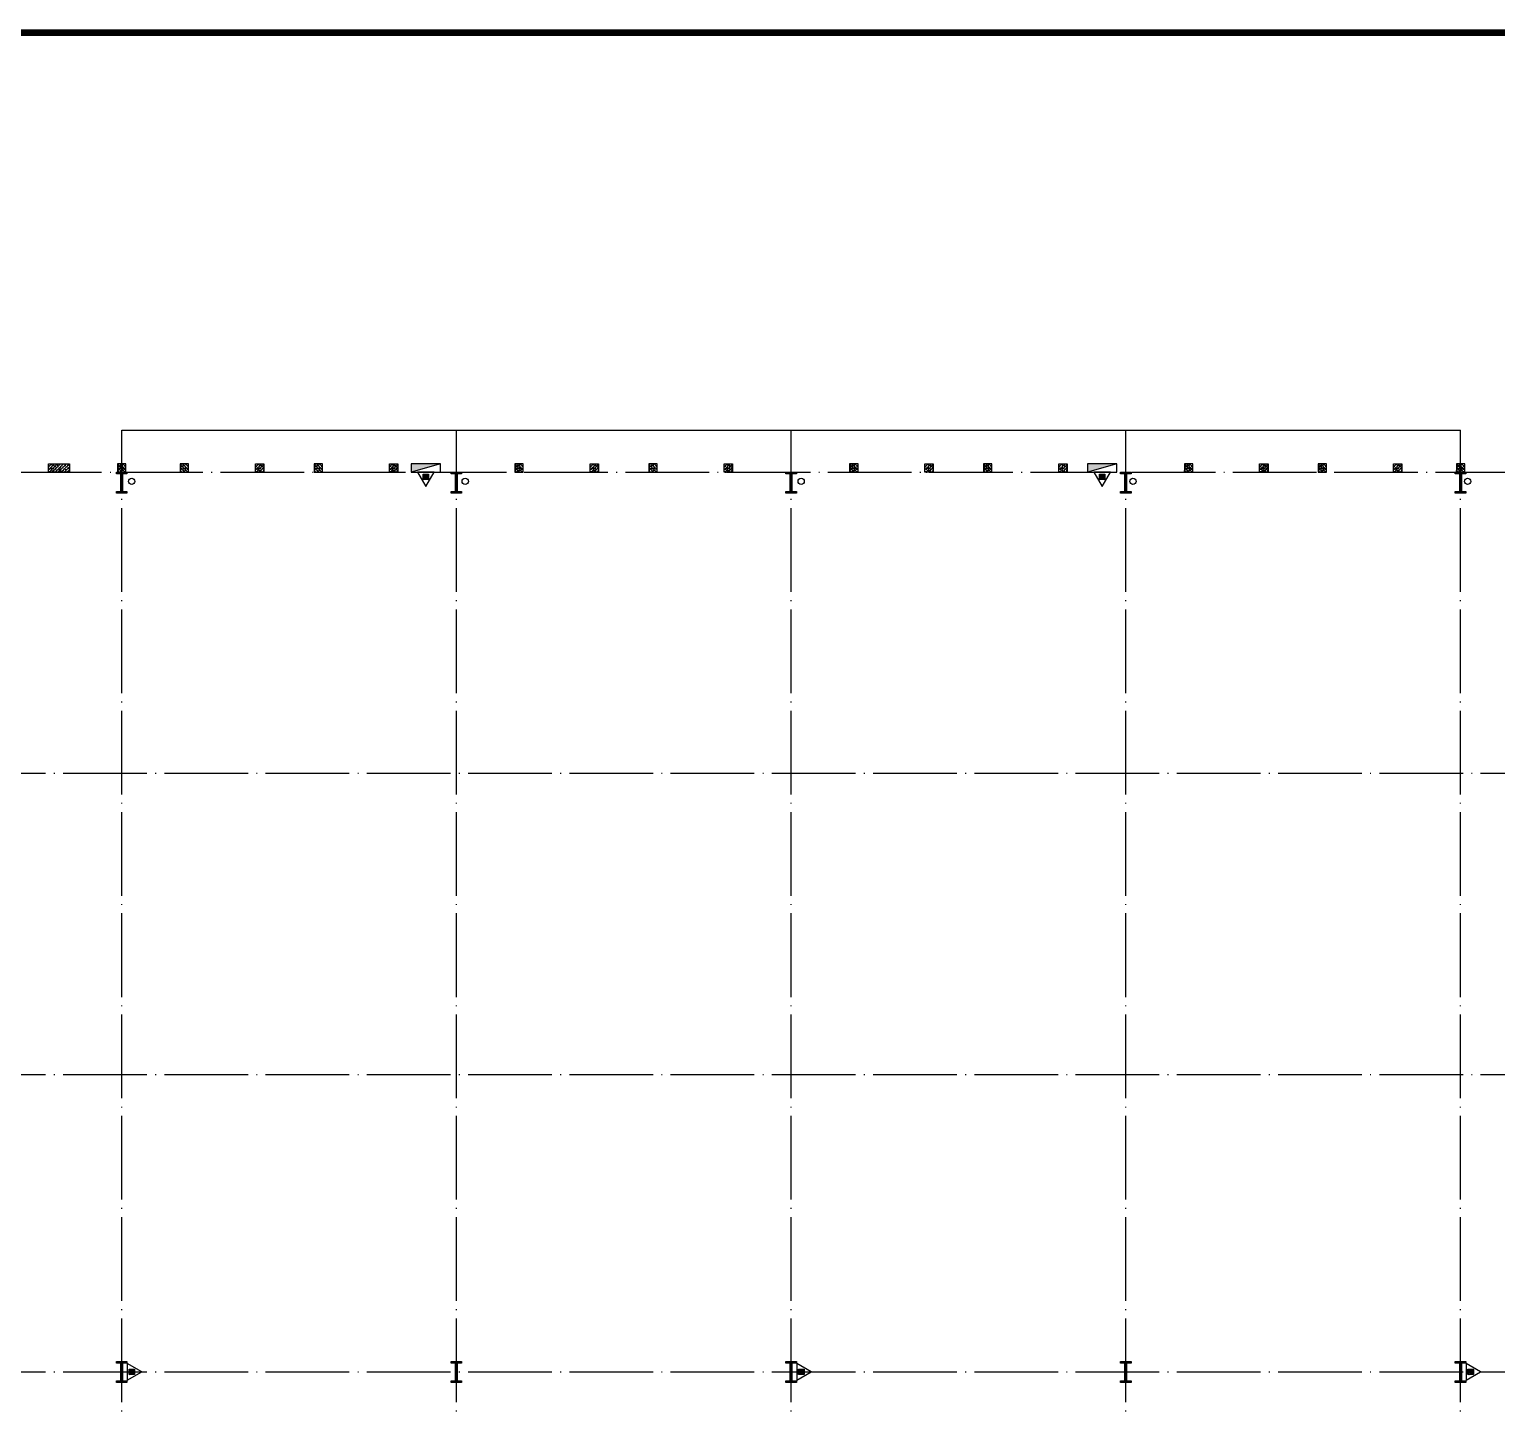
# Model space of a CAD drawing. Extents: x 1036631 to 1215829, y 514619 to 909419.
# Drawn here: x 1131059 to 1166130, y 748897 to 781899 of the extents above; entities that cross this region are included whole.
import ezdxf

# ---------------------------------------------------------------- set-up
doc = ezdxf.new("R2010")
doc.units = 0
doc.header["$LTSCALE"] = 1000
doc.header["$MEASUREMENT"] = 0
doc.linetypes.add('DOTE', pattern=[2.42, 2, -0.2, 0.02, -0.2])
for name, color, linetype in [('DOTE', 1, 'Continuous'), ('EQUIP_消火栓', 7, 'Continuous'), ('EQUIP_消防', 7, 'Continuous'), ('GZ', 7, 'Continuous'), ('PUB_TITLE', 4, 'Continuous'), ('VPIPE-消防', 1, 'TG_XH'), ('刚柱', 2, 'Continuous'), ('卫浴', 7, 'Continuous'), ('散水', 32, 'Continuous')]:
    doc.layers.add(name, color=color, linetype=linetype)
doc.styles.add('TG_LINETYPE', font='SIMPLEX', dxfattribs={"width": 0.8, "height": 3, "bigfont": 'HZTXT'})
doc.linetypes.add('TG_XH', pattern='A,2,-0.6,["XH",TG_LINETYPE,S=0.1,R=0,X=-0.52,Y=-0.15],0', length=2.6)

# ---------------------------------------------------------------- blocks, each defined once
blk = doc.blocks.new('sdhfxdhnfdhx')
h = blk.add_hatch(color=256)
h.paths.add_polyline_path([(3050366, 936899), (3050616, 936899), (3050616, 936859), (3050366, 936859)])
h.paths.add_polyline_path([(3050511, 937319), (3050511, 936899), (3050471, 936899), (3050471, 937319)])
h.paths.add_polyline_path([(3050366, 937359), (3050616, 937359), (3050616, 937319), (3050366, 937319)])
for points in [[(3050366, 937359), (3050616, 937359), (3050616, 937319), (3050366, 937319)], [(3050511, 937319), (3050511, 936899), (3050471, 936899), (3050471, 937319)], [(3050366, 936899), (3050616, 936899), (3050616, 936859), (3050366, 936859)]]:
    blk.add_lwpolyline(points, close=True)
blk = doc.blocks.new('$ATTACHMENT$00000214')
h = blk.add_hatch()
h.set_pattern_fill('ANSI31', color=256, scale=200, style=0)
h.set_pattern_definition([(45, (-38543.802, -6842.639), (-17.67767, 17.67767), [])])
h.paths.add_polyline_path([(-65, 2), (65, 2), (65, -128), (-65, -128)])
for points in [[(0, 172), (-198, -172), (198, -172)], [(-65, 2), (65, 2), (65, -128), (-65, -128)]]:
    blk.add_lwpolyline(points, close=True)
blk = doc.blocks.new('$TwtSys$00000434')
for p, q in [((-0.5, 0.5), (-0.5, -0.5)), ((-0.5, -0.5), (0.5, 0.5)), ((0.5, 0.5), (-0.5, 0.5)), ((0.5, -0.5), (0.5, 0.5)), ((-0.5, -0.5), (0.5, -0.5))]:
    blk.add_line(p, q)
blk.add_solid([(0.5, -0.5), (0.5, 0.5), (-0.5, -0.5)])
blk = doc.blocks.new('xhs')
at = {"layer": 'EQUIP_消火栓', "xscale": 700.0000000000026, "yscale": 200, "zscale": 700, "rotation": 359.9999949910357}
blk.add_blockref('$TwtSys$00000434', (4416311, -1410339), dxfattribs=at)
at = {"layer": 'EQUIP_消防'}
blk.add_blockref('$ATTACHMENT$00000214', (4416311, -1410067), dxfattribs=at)

msp = doc.modelspace()

# ---------------------------------------------------------------- hatches: boundary and pattern name
at = {"layer": 'GZ'}
h = msp.add_hatch(dxfattribs=at)
h.set_pattern_fill('钢筋混凝土', color=256, scale=20, style=0)
h.set_pattern_definition([(45, (1078131.9, 695713.577), (-35.35534, 35.35534), []), (50, (1078131.9, 695713.58), (143.45204, -12.55043), [15, -165]), (355, (1078131.9, 695713.58), (-27.75027, 150.43843), [12, -132]), (100.4514, (1078143.86, 695712.53), (115.70188, 137.8879), [12.74804, -140.22842]), (46.1842, (1078131.9, 695753.58), (213.4482, -33.1038), [22.5, -247.5]), (96.6356, (1078149.69, 695750.82), (186.93254, 194.82357), [19.12206, -210.3426]), (351.1842, (1078131.9, 695753.58), (186.9324, 194.8237), [18, -198]), (21, (1078151.9, 695743.58), (119.38141, -80.52378), [15, -165]), (326, (1078151.9, 695743.58), (48.66307, 145.03), [12, -132]), (71.4514, (1078161.85, 695736.87), (168.04453, 64.5061), [12.74804, -140.22842]), (37.5, (1078131.9, 695713.577), (2.43197, 66.57877), [0, -130.4, 0, -134, 0, -132.5]), (7.5, (1078131.9, 695713.58), (52.61391, 78.88234), [0, -76.4, 0, -127.4, 0, -50.5]), (327.5, (1078087.3, 695713.58), (106.764487, -4.510974), [0, -50, 0, -156, 0, -207]), (317.5, (1078067.3, 695713.58), (116.63723, 20.021), [0, -65, 0, -103.6, 0, -147])])
h.paths.add_polyline_path([(1131517, 771519), (1132017, 771519), (1132017, 771319), (1131517, 771319)])
h = msp.add_hatch(dxfattribs=at)
h.set_pattern_fill('钢筋混凝土', color=256, scale=20, style=0)
h.set_pattern_definition([(135, (1186751.187, 695713.577), (35.35534, 35.35534), []), (130, (1186751.19, 695713.58), (-143.45204, -12.55043), [15, -165]), (185, (1186751.19, 695713.58), (27.75027, 150.43843), [12, -132]), (79.5486, (1186739.23, 695712.53), (-115.70188, 137.8879), [12.74804, -140.22842]), (133.8158, (1186751.19, 695753.58), (-213.4482, -33.1038), [22.5, -247.5]), (83.3644, (1186733.4, 695750.82), (-186.93254, 194.82357), [19.12206, -210.3426]), (188.8158, (1186751.19, 695753.58), (-186.9324, 194.8237), [18, -198]), (159, (1186731.19, 695743.58), (-119.38141, -80.52378), [15, -165]), (214, (1186731.19, 695743.58), (-48.66307, 145.03), [12, -132]), (108.5486, (1186721.24, 695736.87), (-168.04453, 64.5061), [12.74804, -140.22842]), (142.5, (1186751.187, 695713.577), (-2.43197, 66.57877), [0, -130.4, 0, -134, 0, -132.5]), (172.5, (1186751.19, 695713.58), (-52.61391, 78.88234), [0, -76.4, 0, -127.4, 0, -50.5]), (212.5, (1186795.787, 695713.58), (-106.764487, -4.510974), [0, -50, 0, -156, 0, -207]), (222.5, (1186815.79, 695713.58), (-116.63723, 20.021), [0, -65, 0, -103.6, 0, -147])])
h.paths.add_polyline_path([(1133367, 771519), (1133167, 771519), (1133167, 771319), (1133367, 771319)])
h = msp.add_hatch(dxfattribs=at)
h.set_pattern_fill('钢筋混凝土', color=256, scale=20, style=0)
h.set_pattern_definition([(135, (1188251.13, 695713.577), (35.35534, 35.35534), []), (130, (1188251.13, 695713.58), (-143.45204, -12.55043), [15, -165]), (185, (1188251.13, 695713.58), (27.75027, 150.43843), [12, -132]), (79.5486, (1188239.17, 695712.53), (-115.70188, 137.8879), [12.74804, -140.22842]), (133.8158, (1188251.13, 695753.58), (-213.4482, -33.1038), [22.5, -247.5]), (83.3644, (1188233.34, 695750.82), (-186.93254, 194.82357), [19.12206, -210.3426]), (188.8158, (1188251.13, 695753.58), (-186.9324, 194.8237), [18, -198]), (159, (1188231.13, 695743.58), (-119.38141, -80.52378), [15, -165]), (214, (1188231.13, 695743.58), (-48.66307, 145.03), [12, -132]), (108.5486, (1188221.18, 695736.87), (-168.04453, 64.5061), [12.74804, -140.22842]), (142.5, (1188251.13, 695713.577), (-2.43197, 66.57877), [0, -130.4, 0, -134, 0, -132.5]), (172.5, (1188251.13, 695713.58), (-52.61391, 78.88234), [0, -76.4, 0, -127.4, 0, -50.5]), (212.5, (1188295.73, 695713.58), (-106.764487, -4.510974), [0, -50, 0, -156, 0, -207]), (222.5, (1188315.73, 695713.58), (-116.63723, 20.021), [0, -65, 0, -103.6, 0, -147])])
h.paths.add_polyline_path([(1134866, 771519), (1134666, 771519), (1134666, 771319), (1134866, 771319)])
h = msp.add_hatch(dxfattribs=at)
h.set_pattern_fill('钢筋混凝土', color=256, scale=20, style=0)
h.set_pattern_definition([(45, (1083081.844, 695713.577), (-35.35534, 35.35534), []), (50, (1083081.84, 695713.58), (143.45204, -12.55043), [15, -165]), (355, (1083081.84, 695713.58), (-27.75027, 150.43843), [12, -132]), (100.4514, (1083093.8, 695712.53), (115.70188, 137.8879), [12.74804, -140.22842]), (46.1842, (1083081.84, 695753.58), (213.4482, -33.1038), [22.5, -247.5]), (96.6356, (1083099.63, 695750.82), (186.93254, 194.82357), [19.12206, -210.3426]), (351.1842, (1083081.84, 695753.58), (186.9324, 194.8237), [18, -198]), (21, (1083101.84, 695743.58), (119.38141, -80.52378), [15, -165]), (326, (1083101.84, 695743.58), (48.66307, 145.03), [12, -132]), (71.4514, (1083111.79, 695736.87), (168.04453, 64.5061), [12.74804, -140.22842]), (37.5, (1083081.844, 695713.577), (2.43197, 66.57877), [0, -130.4, 0, -134, 0, -132.5]), (7.5, (1083081.844, 695713.58), (52.61391, 78.88234), [0, -76.4, 0, -127.4, 0, -50.5]), (327.5, (1083037.244, 695713.58), (106.764487, -4.510974), [0, -50, 0, -156, 0, -207]), (317.5, (1083017.24, 695713.58), (116.63723, 20.021), [0, -65, 0, -103.6, 0, -147])])
h.paths.add_polyline_path([(1136466, 771519), (1136666, 771519), (1136666, 771319), (1136466, 771319)])
h = msp.add_hatch(dxfattribs=at)
h.set_pattern_fill('钢筋混凝土', color=256, scale=20, style=0)
h.set_pattern_definition([(135, (1191451.435, 695713.577), (35.35534, 35.35534), []), (130, (1191451.43, 695713.58), (-143.45204, -12.55043), [15, -165]), (185, (1191451.43, 695713.58), (27.75027, 150.43843), [12, -132]), (79.5486, (1191439.48, 695712.53), (-115.70188, 137.8879), [12.74804, -140.22842]), (133.8158, (1191451.43, 695753.58), (-213.4482, -33.1038), [22.5, -247.5]), (83.3644, (1191433.65, 695750.82), (-186.93254, 194.82357), [19.12206, -210.3426]), (188.8158, (1191451.43, 695753.58), (-186.9324, 194.8237), [18, -198]), (159, (1191431.43, 695743.58), (-119.38141, -80.52378), [15, -165]), (214, (1191431.43, 695743.58), (-48.66307, 145.03), [12, -132]), (108.5486, (1191421.49, 695736.87), (-168.04453, 64.5061), [12.74804, -140.22842]), (142.5, (1191451.435, 695713.577), (-2.43197, 66.57877), [0, -130.4, 0, -134, 0, -132.5]), (172.5, (1191451.435, 695713.58), (-52.61391, 78.88234), [0, -76.4, 0, -127.4, 0, -50.5]), (212.5, (1191496.035, 695713.58), (-106.764487, -4.510974), [0, -50, 0, -156, 0, -207]), (222.5, (1191516.035, 695713.58), (-116.63723, 20.021), [0, -65, 0, -103.6, 0, -147])])
h.paths.add_polyline_path([(1138067, 771519), (1137867, 771519), (1137867, 771319), (1138067, 771319)])
h = msp.add_hatch(dxfattribs=at)
h.set_pattern_fill('钢筋混凝土', color=256, scale=20, style=0)
h.set_pattern_definition([(45, (1086282.15, 695713.577), (-35.35534, 35.35534), []), (50, (1086282.15, 695713.58), (143.45204, -12.55043), [15, -165]), (355, (1086282.15, 695713.58), (-27.75027, 150.43843), [12, -132]), (100.4514, (1086294.1, 695712.53), (115.70188, 137.8879), [12.74804, -140.22842]), (46.1842, (1086282.15, 695753.58), (213.4482, -33.1038), [22.5, -247.5]), (96.6356, (1086299.94, 695750.82), (186.93254, 194.82357), [19.12206, -210.3426]), (351.1842, (1086282.15, 695753.58), (186.9324, 194.8237), [18, -198]), (21, (1086302.15, 695743.58), (119.38141, -80.52378), [15, -165]), (326, (1086302.15, 695743.58), (48.66307, 145.03), [12, -132]), (71.4514, (1086312.1, 695736.87), (168.04453, 64.5061), [12.74804, -140.22842]), (37.5, (1086282.15, 695713.577), (2.43197, 66.57877), [0, -130.4, 0, -134, 0, -132.5]), (7.5, (1086282.15, 695713.58), (52.61391, 78.88234), [0, -76.4, 0, -127.4, 0, -50.5]), (327.5, (1086237.55, 695713.58), (106.764487, -4.510974), [0, -50, 0, -156, 0, -207]), (317.5, (1086217.55, 695713.58), (116.63723, 20.021), [0, -65, 0, -103.6, 0, -147])])
h.paths.add_polyline_path([(1139667, 771519), (1139867, 771519), (1139867, 771319), (1139667, 771319)])
h = msp.add_hatch(dxfattribs=at)
h.set_pattern_fill('钢筋混凝土', color=256, scale=20, style=0)
h.set_pattern_definition([(135, (1196251.13, 695713.577), (35.35534, 35.35534), []), (130, (1196251.13, 695713.58), (-143.45204, -12.55043), [15, -165]), (185, (1196251.13, 695713.58), (27.75027, 150.43843), [12, -132]), (79.5486, (1196239.17, 695712.53), (-115.70188, 137.8879), [12.74804, -140.22842]), (133.8158, (1196251.13, 695753.58), (-213.4482, -33.1038), [22.5, -247.5]), (83.3644, (1196233.34, 695750.82), (-186.93254, 194.82357), [19.12206, -210.3426]), (188.8158, (1196251.13, 695753.58), (-186.9324, 194.8237), [18, -198]), (159, (1196231.13, 695743.58), (-119.38141, -80.52378), [15, -165]), (214, (1196231.13, 695743.58), (-48.66307, 145.03), [12, -132]), (108.5486, (1196221.18, 695736.87), (-168.04453, 64.5061), [12.74804, -140.22842]), (142.5, (1196251.13, 695713.577), (-2.43197, 66.57877), [0, -130.4, 0, -134, 0, -132.5]), (172.5, (1196251.13, 695713.58), (-52.61391, 78.88234), [0, -76.4, 0, -127.4, 0, -50.5]), (212.5, (1196295.73, 695713.58), (-106.764487, -4.510974), [0, -50, 0, -156, 0, -207]), (222.5, (1196315.73, 695713.58), (-116.63723, 20.021), [0, -65, 0, -103.6, 0, -147])])
h.paths.add_polyline_path([(1142866, 771519), (1142666, 771519), (1142666, 771319), (1142866, 771319)])
h = msp.add_hatch(dxfattribs=at)
h.set_pattern_fill('钢筋混凝土', color=256, scale=20, style=0)
h.set_pattern_definition([(45, (1091081.844, 695713.577), (-35.35534, 35.35534), []), (50, (1091081.84, 695713.58), (143.45204, -12.55043), [15, -165]), (355, (1091081.84, 695713.58), (-27.75027, 150.43843), [12, -132]), (100.4514, (1091093.8, 695712.53), (115.70188, 137.8879), [12.74804, -140.22842]), (46.1842, (1091081.84, 695753.58), (213.4482, -33.1038), [22.5, -247.5]), (96.6356, (1091099.63, 695750.82), (186.93254, 194.82357), [19.12206, -210.3426]), (351.1842, (1091081.84, 695753.58), (186.9324, 194.8237), [18, -198]), (21, (1091101.84, 695743.58), (119.38141, -80.52378), [15, -165]), (326, (1091101.84, 695743.58), (48.66307, 145.03), [12, -132]), (71.4514, (1091111.79, 695736.87), (168.04453, 64.5061), [12.74804, -140.22842]), (37.5, (1091081.844, 695713.577), (2.43197, 66.57877), [0, -130.4, 0, -134, 0, -132.5]), (7.5, (1091081.844, 695713.58), (52.61391, 78.88234), [0, -76.4, 0, -127.4, 0, -50.5]), (327.5, (1091037.244, 695713.58), (106.764487, -4.510974), [0, -50, 0, -156, 0, -207]), (317.5, (1091017.24, 695713.58), (116.63723, 20.021), [0, -65, 0, -103.6, 0, -147])])
h.paths.add_polyline_path([(1144466, 771519), (1144666, 771519), (1144666, 771319), (1144466, 771319)])
h = msp.add_hatch(dxfattribs=at)
h.set_pattern_fill('钢筋混凝土', color=256, scale=20, style=0)
h.set_pattern_definition([(135, (1199451.435, 695713.577), (35.35534, 35.35534), []), (130, (1199451.43, 695713.58), (-143.45204, -12.55043), [15, -165]), (185, (1199451.43, 695713.58), (27.75027, 150.43843), [12, -132]), (79.5486, (1199439.48, 695712.53), (-115.70188, 137.8879), [12.74804, -140.22842]), (133.8158, (1199451.43, 695753.58), (-213.4482, -33.1038), [22.5, -247.5]), (83.3644, (1199433.65, 695750.82), (-186.93254, 194.82357), [19.12206, -210.3426]), (188.8158, (1199451.43, 695753.58), (-186.9324, 194.8237), [18, -198]), (159, (1199431.43, 695743.58), (-119.38141, -80.52378), [15, -165]), (214, (1199431.43, 695743.58), (-48.66307, 145.03), [12, -132]), (108.5486, (1199421.49, 695736.87), (-168.04453, 64.5061), [12.74804, -140.22842]), (142.5, (1199451.435, 695713.577), (-2.43197, 66.57877), [0, -130.4, 0, -134, 0, -132.5]), (172.5, (1199451.435, 695713.58), (-52.61391, 78.88234), [0, -76.4, 0, -127.4, 0, -50.5]), (212.5, (1199496.035, 695713.58), (-106.764487, -4.510974), [0, -50, 0, -156, 0, -207]), (222.5, (1199516.035, 695713.58), (-116.63723, 20.021), [0, -65, 0, -103.6, 0, -147])])
h.paths.add_polyline_path([(1146067, 771519), (1145867, 771519), (1145867, 771319), (1146067, 771319)])
h = msp.add_hatch(dxfattribs=at)
h.set_pattern_fill('钢筋混凝土', color=256, scale=20, style=0)
h.set_pattern_definition([(45, (1094282.15, 695713.577), (-35.35534, 35.35534), []), (50, (1094282.15, 695713.58), (143.45204, -12.55043), [15, -165]), (355, (1094282.15, 695713.58), (-27.75027, 150.43843), [12, -132]), (100.4514, (1094294.1, 695712.53), (115.70188, 137.8879), [12.74804, -140.22842]), (46.1842, (1094282.15, 695753.58), (213.4482, -33.1038), [22.5, -247.5]), (96.6356, (1094299.94, 695750.82), (186.93254, 194.82357), [19.12206, -210.3426]), (351.1842, (1094282.15, 695753.58), (186.9324, 194.8237), [18, -198]), (21, (1094302.15, 695743.58), (119.38141, -80.52378), [15, -165]), (326, (1094302.15, 695743.58), (48.66307, 145.03), [12, -132]), (71.4514, (1094312.1, 695736.87), (168.04453, 64.5061), [12.74804, -140.22842]), (37.5, (1094282.15, 695713.577), (2.43197, 66.57877), [0, -130.4, 0, -134, 0, -132.5]), (7.5, (1094282.15, 695713.58), (52.61391, 78.88234), [0, -76.4, 0, -127.4, 0, -50.5]), (327.5, (1094237.55, 695713.58), (106.764487, -4.510974), [0, -50, 0, -156, 0, -207]), (317.5, (1094217.55, 695713.58), (116.63723, 20.021), [0, -65, 0, -103.6, 0, -147])])
h.paths.add_polyline_path([(1147667, 771519), (1147867, 771519), (1147867, 771319), (1147667, 771319)])
h = msp.add_hatch(dxfattribs=at)
h.set_pattern_fill('钢筋混凝土', color=256, scale=20, style=0)
h.set_pattern_definition([(135, (1204251.13, 695713.577), (35.35534, 35.35534), []), (130, (1204251.13, 695713.58), (-143.45204, -12.55043), [15, -165]), (185, (1204251.13, 695713.58), (27.75027, 150.43843), [12, -132]), (79.5486, (1204239.17, 695712.53), (-115.70188, 137.8879), [12.74804, -140.22842]), (133.8158, (1204251.13, 695753.58), (-213.4482, -33.1038), [22.5, -247.5]), (83.3644, (1204233.34, 695750.82), (-186.93254, 194.82357), [19.12206, -210.3426]), (188.8158, (1204251.13, 695753.58), (-186.9324, 194.8237), [18, -198]), (159, (1204231.13, 695743.58), (-119.38141, -80.52378), [15, -165]), (214, (1204231.13, 695743.58), (-48.66307, 145.03), [12, -132]), (108.5486, (1204221.18, 695736.87), (-168.04453, 64.5061), [12.74804, -140.22842]), (142.5, (1204251.13, 695713.577), (-2.43197, 66.57877), [0, -130.4, 0, -134, 0, -132.5]), (172.5, (1204251.13, 695713.58), (-52.61391, 78.88234), [0, -76.4, 0, -127.4, 0, -50.5]), (212.5, (1204295.73, 695713.58), (-106.764487, -4.510974), [0, -50, 0, -156, 0, -207]), (222.5, (1204315.73, 695713.58), (-116.63723, 20.021), [0, -65, 0, -103.6, 0, -147])])
h.paths.add_polyline_path([(1150866, 771519), (1150666, 771519), (1150666, 771319), (1150866, 771319)])
h = msp.add_hatch(dxfattribs=at)
h.set_pattern_fill('钢筋混凝土', color=256, scale=20, style=0)
h.set_pattern_definition([(45, (1099081.844, 695713.577), (-35.35534, 35.35534), []), (50, (1099081.84, 695713.58), (143.45204, -12.55043), [15, -165]), (355, (1099081.84, 695713.58), (-27.75027, 150.43843), [12, -132]), (100.4514, (1099093.8, 695712.53), (115.70188, 137.8879), [12.74804, -140.22842]), (46.1842, (1099081.84, 695753.58), (213.4482, -33.1038), [22.5, -247.5]), (96.6356, (1099099.63, 695750.82), (186.93254, 194.82357), [19.12206, -210.3426]), (351.1842, (1099081.84, 695753.58), (186.9324, 194.8237), [18, -198]), (21, (1099101.84, 695743.58), (119.38141, -80.52378), [15, -165]), (326, (1099101.84, 695743.58), (48.66307, 145.03), [12, -132]), (71.4514, (1099111.79, 695736.87), (168.04453, 64.5061), [12.74804, -140.22842]), (37.5, (1099081.844, 695713.577), (2.43197, 66.57877), [0, -130.4, 0, -134, 0, -132.5]), (7.5, (1099081.844, 695713.58), (52.61391, 78.88234), [0, -76.4, 0, -127.4, 0, -50.5]), (327.5, (1099037.244, 695713.58), (106.764487, -4.510974), [0, -50, 0, -156, 0, -207]), (317.5, (1099017.24, 695713.58), (116.63723, 20.021), [0, -65, 0, -103.6, 0, -147])])
h.paths.add_polyline_path([(1152466, 771519), (1152666, 771519), (1152666, 771319), (1152466, 771319)])
h = msp.add_hatch(dxfattribs=at)
h.set_pattern_fill('钢筋混凝土', color=256, scale=20, style=0)
h.set_pattern_definition([(135, (1207451.435, 695713.577), (35.35534, 35.35534), []), (130, (1207451.43, 695713.58), (-143.45204, -12.55043), [15, -165]), (185, (1207451.43, 695713.58), (27.75027, 150.43843), [12, -132]), (79.5486, (1207439.48, 695712.53), (-115.70188, 137.8879), [12.74804, -140.22842]), (133.8158, (1207451.43, 695753.58), (-213.4482, -33.1038), [22.5, -247.5]), (83.3644, (1207433.65, 695750.82), (-186.93254, 194.82357), [19.12206, -210.3426]), (188.8158, (1207451.43, 695753.58), (-186.9324, 194.8237), [18, -198]), (159, (1207431.43, 695743.58), (-119.38141, -80.52378), [15, -165]), (214, (1207431.43, 695743.58), (-48.66307, 145.03), [12, -132]), (108.5486, (1207421.49, 695736.87), (-168.04453, 64.5061), [12.74804, -140.22842]), (142.5, (1207451.435, 695713.577), (-2.43197, 66.57877), [0, -130.4, 0, -134, 0, -132.5]), (172.5, (1207451.435, 695713.58), (-52.61391, 78.88234), [0, -76.4, 0, -127.4, 0, -50.5]), (212.5, (1207496.035, 695713.58), (-106.764487, -4.510974), [0, -50, 0, -156, 0, -207]), (222.5, (1207516.035, 695713.58), (-116.63723, 20.021), [0, -65, 0, -103.6, 0, -147])])
h.paths.add_polyline_path([(1154067, 771519), (1153867, 771519), (1153867, 771319), (1154067, 771319)])
h = msp.add_hatch(dxfattribs=at)
h.set_pattern_fill('钢筋混凝土', color=256, scale=20, style=0)
h.set_pattern_definition([(45, (1102282.15, 695713.577), (-35.35534, 35.35534), []), (50, (1102282.15, 695713.58), (143.45204, -12.55043), [15, -165]), (355, (1102282.15, 695713.58), (-27.75027, 150.43843), [12, -132]), (100.4514, (1102294.1, 695712.53), (115.70188, 137.8879), [12.74804, -140.22842]), (46.1842, (1102282.15, 695753.58), (213.4482, -33.1038), [22.5, -247.5]), (96.6356, (1102299.94, 695750.82), (186.93254, 194.82357), [19.12206, -210.3426]), (351.1842, (1102282.15, 695753.58), (186.9324, 194.8237), [18, -198]), (21, (1102302.15, 695743.58), (119.38141, -80.52378), [15, -165]), (326, (1102302.15, 695743.58), (48.66307, 145.03), [12, -132]), (71.4514, (1102312.1, 695736.87), (168.04453, 64.5061), [12.74804, -140.22842]), (37.5, (1102282.15, 695713.577), (2.43197, 66.57877), [0, -130.4, 0, -134, 0, -132.5]), (7.5, (1102282.15, 695713.58), (52.61391, 78.88234), [0, -76.4, 0, -127.4, 0, -50.5]), (327.5, (1102237.55, 695713.58), (106.764487, -4.510974), [0, -50, 0, -156, 0, -207]), (317.5, (1102217.55, 695713.58), (116.63723, 20.021), [0, -65, 0, -103.6, 0, -147])])
h.paths.add_polyline_path([(1155667, 771519), (1155867, 771519), (1155867, 771319), (1155667, 771319)])
h = msp.add_hatch(dxfattribs=at)
h.set_pattern_fill('钢筋混凝土', color=256, scale=20, style=0)
h.set_pattern_definition([(135, (1212251.13, 695713.577), (35.35534, 35.35534), []), (130, (1212251.13, 695713.58), (-143.45204, -12.55043), [15, -165]), (185, (1212251.13, 695713.58), (27.75027, 150.43843), [12, -132]), (79.5486, (1212239.17, 695712.53), (-115.70188, 137.8879), [12.74804, -140.22842]), (133.8158, (1212251.13, 695753.58), (-213.4482, -33.1038), [22.5, -247.5]), (83.3644, (1212233.34, 695750.82), (-186.93254, 194.82357), [19.12206, -210.3426]), (188.8158, (1212251.13, 695753.58), (-186.9324, 194.8237), [18, -198]), (159, (1212231.13, 695743.58), (-119.38141, -80.52378), [15, -165]), (214, (1212231.13, 695743.58), (-48.66307, 145.03), [12, -132]), (108.5486, (1212221.18, 695736.87), (-168.04453, 64.5061), [12.74804, -140.22842]), (142.5, (1212251.13, 695713.577), (-2.43197, 66.57877), [0, -130.4, 0, -134, 0, -132.5]), (172.5, (1212251.13, 695713.58), (-52.61391, 78.88234), [0, -76.4, 0, -127.4, 0, -50.5]), (212.5, (1212295.73, 695713.58), (-106.764487, -4.510974), [0, -50, 0, -156, 0, -207]), (222.5, (1212315.73, 695713.58), (-116.63723, 20.021), [0, -65, 0, -103.6, 0, -147])])
h.paths.add_polyline_path([(1158866, 771519), (1158666, 771519), (1158666, 771319), (1158866, 771319)])
h = msp.add_hatch(dxfattribs=at)
h.set_pattern_fill('钢筋混凝土', color=256, scale=20, style=0)
h.set_pattern_definition([(45, (1107081.844, 695713.577), (-35.35534, 35.35534), []), (50, (1107081.84, 695713.58), (143.45204, -12.55043), [15, -165]), (355, (1107081.84, 695713.58), (-27.75027, 150.43843), [12, -132]), (100.4514, (1107093.8, 695712.53), (115.70188, 137.8879), [12.74804, -140.22842]), (46.1842, (1107081.84, 695753.58), (213.4482, -33.1038), [22.5, -247.5]), (96.6356, (1107099.63, 695750.82), (186.93254, 194.82357), [19.12206, -210.3426]), (351.1842, (1107081.84, 695753.58), (186.9324, 194.8237), [18, -198]), (21, (1107101.84, 695743.58), (119.38141, -80.52378), [15, -165]), (326, (1107101.84, 695743.58), (48.66307, 145.03), [12, -132]), (71.4514, (1107111.79, 695736.87), (168.04453, 64.5061), [12.74804, -140.22842]), (37.5, (1107081.844, 695713.577), (2.43197, 66.57877), [0, -130.4, 0, -134, 0, -132.5]), (7.5, (1107081.844, 695713.58), (52.61391, 78.88234), [0, -76.4, 0, -127.4, 0, -50.5]), (327.5, (1107037.244, 695713.58), (106.764487, -4.510974), [0, -50, 0, -156, 0, -207]), (317.5, (1107017.24, 695713.58), (116.63723, 20.021), [0, -65, 0, -103.6, 0, -147])])
h.paths.add_polyline_path([(1160466, 771519), (1160666, 771519), (1160666, 771319), (1160466, 771319)])
h = msp.add_hatch(dxfattribs=at)
h.set_pattern_fill('钢筋混凝土', color=256, scale=20, style=0)
h.set_pattern_definition([(135, (1215451.435, 695713.577), (35.35534, 35.35534), []), (130, (1215451.43, 695713.58), (-143.45204, -12.55043), [15, -165]), (185, (1215451.43, 695713.58), (27.75027, 150.43843), [12, -132]), (79.5486, (1215439.48, 695712.53), (-115.70188, 137.8879), [12.74804, -140.22842]), (133.8158, (1215451.43, 695753.58), (-213.4482, -33.1038), [22.5, -247.5]), (83.3644, (1215433.65, 695750.82), (-186.93254, 194.82357), [19.12206, -210.3426]), (188.8158, (1215451.43, 695753.58), (-186.9324, 194.8237), [18, -198]), (159, (1215431.43, 695743.58), (-119.38141, -80.52378), [15, -165]), (214, (1215431.43, 695743.58), (-48.66307, 145.03), [12, -132]), (108.5486, (1215421.49, 695736.87), (-168.04453, 64.5061), [12.74804, -140.22842]), (142.5, (1215451.435, 695713.577), (-2.43197, 66.57877), [0, -130.4, 0, -134, 0, -132.5]), (172.5, (1215451.435, 695713.58), (-52.61391, 78.88234), [0, -76.4, 0, -127.4, 0, -50.5]), (212.5, (1215496.035, 695713.58), (-106.764487, -4.510974), [0, -50, 0, -156, 0, -207]), (222.5, (1215516.035, 695713.58), (-116.63723, 20.021), [0, -65, 0, -103.6, 0, -147])])
h.paths.add_polyline_path([(1162067, 771519), (1161867, 771519), (1161867, 771319), (1162067, 771319)])
h = msp.add_hatch(dxfattribs=at)
h.set_pattern_fill('钢筋混凝土', color=256, scale=20, style=0)
h.set_pattern_definition([(45, (1110282.15, 695713.577), (-35.35534, 35.35534), []), (50, (1110282.15, 695713.58), (143.45204, -12.55043), [15, -165]), (355, (1110282.15, 695713.58), (-27.75027, 150.43843), [12, -132]), (100.4514, (1110294.1, 695712.53), (115.70188, 137.8879), [12.74804, -140.22842]), (46.1842, (1110282.15, 695753.58), (213.4482, -33.1038), [22.5, -247.5]), (96.6356, (1110299.94, 695750.82), (186.93254, 194.82357), [19.12206, -210.3426]), (351.1842, (1110282.15, 695753.58), (186.9324, 194.8237), [18, -198]), (21, (1110302.15, 695743.58), (119.38141, -80.52378), [15, -165]), (326, (1110302.15, 695743.58), (48.66307, 145.03), [12, -132]), (71.4514, (1110312.1, 695736.87), (168.04453, 64.5061), [12.74804, -140.22842]), (37.5, (1110282.15, 695713.577), (2.43197, 66.57877), [0, -130.4, 0, -134, 0, -132.5]), (7.5, (1110282.15, 695713.58), (52.61391, 78.88234), [0, -76.4, 0, -127.4, 0, -50.5]), (327.5, (1110237.55, 695713.58), (106.764487, -4.510974), [0, -50, 0, -156, 0, -207]), (317.5, (1110217.55, 695713.58), (116.63723, 20.021), [0, -65, 0, -103.6, 0, -147])])
h.paths.add_polyline_path([(1163667, 771519), (1163867, 771519), (1163867, 771319), (1163667, 771319)])
h = msp.add_hatch(dxfattribs=at)
h.set_pattern_fill('钢筋混凝土', color=256, scale=20, style=0)
h.set_pattern_definition([(135, (1218751.187, 695713.577), (35.35534, 35.35534), []), (130, (1218751.19, 695713.58), (-143.45204, -12.55043), [15, -165]), (185, (1218751.19, 695713.58), (27.75027, 150.43843), [12, -132]), (79.5486, (1218739.23, 695712.53), (-115.70188, 137.8879), [12.74804, -140.22842]), (133.8158, (1218751.19, 695753.58), (-213.4482, -33.1038), [22.5, -247.5]), (83.3644, (1218733.4, 695750.82), (-186.93254, 194.82357), [19.12206, -210.3426]), (188.8158, (1218751.19, 695753.58), (-186.9324, 194.8237), [18, -198]), (159, (1218731.19, 695743.58), (-119.38141, -80.52378), [15, -165]), (214, (1218731.19, 695743.58), (-48.66307, 145.03), [12, -132]), (108.5486, (1218721.24, 695736.87), (-168.04453, 64.5061), [12.74804, -140.22842]), (142.5, (1218751.187, 695713.577), (-2.43197, 66.57877), [0, -130.4, 0, -134, 0, -132.5]), (172.5, (1218751.19, 695713.58), (-52.61391, 78.88234), [0, -76.4, 0, -127.4, 0, -50.5]), (212.5, (1218795.787, 695713.58), (-106.764487, -4.510974), [0, -50, 0, -156, 0, -207]), (222.5, (1218815.79, 695713.58), (-116.63723, 20.021), [0, -65, 0, -103.6, 0, -147])])
h.paths.add_polyline_path([(1165367, 771519), (1165167, 771519), (1165167, 771319), (1165367, 771319)])

# ---------------------------------------------------------------- linework, layer by layer
at = {"layer": 'DOTE', "color": 251, "linetype": 'DOTE'}
for p, q in [((1133267, 727319), (1133267, 772319)), ((1141267, 727319), (1141267, 772319)), ((1149267, 727319), (1149267, 772319)), ((1157267, 727319), (1157267, 772319)), ((1165267, 727319), (1165267, 772319)), ((1116267, 771319), (1182267, 771319)), ((1182267, 764119), (1116267, 764119)), ((1182267, 756919), (1116267, 756919)), ((1182267, 749819), (1116267, 749819))]:
    msp.add_line(p, q, dxfattribs=at)
at = {"layer": 'GZ'}
for points in [[(1131517, 771519), (1132017, 771519), (1132017, 771319), (1131517, 771319)], [(1133367, 771519), (1133167, 771519), (1133167, 771319), (1133367, 771319)], [(1134866, 771519), (1134666, 771519), (1134666, 771319), (1134866, 771319)], [(1136466, 771519), (1136666, 771519), (1136666, 771319), (1136466, 771319)], [(1138067, 771519), (1137867, 771519), (1137867, 771319), (1138067, 771319)], [(1139667, 771519), (1139867, 771519), (1139867, 771319), (1139667, 771319)], [(1142866, 771519), (1142666, 771519), (1142666, 771319), (1142866, 771319)], [(1144466, 771519), (1144666, 771519), (1144666, 771319), (1144466, 771319)], [(1146067, 771519), (1145867, 771519), (1145867, 771319), (1146067, 771319)], [(1147667, 771519), (1147867, 771519), (1147867, 771319), (1147667, 771319)], [(1150866, 771519), (1150666, 771519), (1150666, 771319), (1150866, 771319)], [(1152466, 771519), (1152666, 771519), (1152666, 771319), (1152466, 771319)], [(1154067, 771519), (1153867, 771519), (1153867, 771319), (1154067, 771319)], [(1155667, 771519), (1155867, 771519), (1155867, 771319), (1155667, 771319)], [(1158866, 771519), (1158666, 771519), (1158666, 771319), (1158866, 771319)], [(1160466, 771519), (1160666, 771519), (1160666, 771319), (1160466, 771319)], [(1162067, 771519), (1161867, 771519), (1161867, 771319), (1162067, 771319)], [(1163667, 771519), (1163867, 771519), (1163867, 771319), (1163667, 771319)], [(1165367, 771519), (1165167, 771519), (1165167, 771319), (1165367, 771319)]]:
    msp.add_lwpolyline(points, close=True, dxfattribs=at)
at = {"layer": 'PUB_TITLE', "const_width": 160}
msp.add_lwpolyline([(1100949, 717819), (1214229, 717819), (1214229, 781819), (1100949, 781819)], close=True, dxfattribs=at)
at = {"layer": '卫浴', "color": 1}
for centre in [(1133505, 771099), (1141477, 771099), (1149507, 771099), (1157436, 771099), (1165436, 771099)]:
    msp.add_circle(centre, 75, dxfattribs=at)
at = {"layer": '散水'}
msp.add_lwpolyline([(1133267, 772319), (1165267, 772319)], dxfattribs=at)

# ---------------------------------------------------------------- block references
at = {"layer": 'EQUIP_消防', "rotation": 270}
for p in [(1133573, 749823), (1149573, 749823), (1165573, 749823)]:
    msp.add_blockref('$ATTACHMENT$00000214', p, dxfattribs=at)
at = {"layer": 'VPIPE-消防', "color": 1, "rotation": 180}
for p in [(5556847, -638920), (5573015, -638920)]:
    msp.add_blockref('xhs', p, dxfattribs=at)
at = {"layer": '刚柱'}
for p in [(-1917224, -166041), (-1909224, -166041), (-1901224, -166041), (-1893224, -166041), (-1885224, -166041), (-1917224, -187291), (-1909224, -187291), (-1901224, -187291), (-1893224, -187291), (-1885224, -187291)]:
    msp.add_blockref('sdhfxdhnfdhx', p, dxfattribs=at)

doc.saveas('drawing.dxf')
